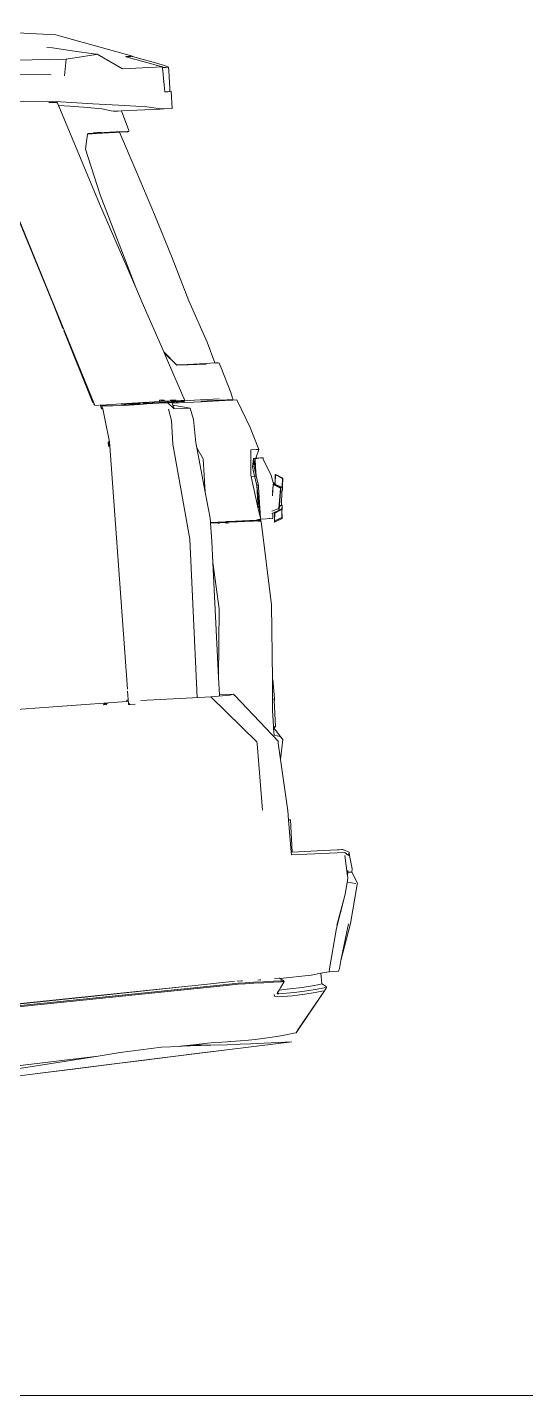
# Model space of a CAD drawing. Header units: millimetres. Extents: x 1010 to 1494, y -119 to 564.
# Drawn here: x 1422.395 to 1423.116, y 497.884 to 499.865 of the extents above; entities that cross this region are included whole.
import ezdxf

# ---------------------------------------------------------------- set-up
doc = ezdxf.new("R2010")
doc.units = ezdxf.units.MM
doc.layers.get('0').update_dxf_attribs({"lineweight": 9})
doc.layers.add('50', color=2, linetype='Continuous', lineweight=9)
doc.layers.add('Edges', color=7, linetype='Continuous', lineweight=9)

# ---------------------------------------------------------------- blocks, each defined once
blk = doc.blocks.new('chevy tahoe rs')
at = {"layer": 'Edges'}
for p, q in [((80.473, 24.811), (73.176, 25.555)), ((80.714, 24.743), (80.473, 24.811)), ((84.343, 23.545), (80.714, 24.743)), ((79.979, 24.197), (80.276, 24.168)), ((80.276, 24.168), (81.274, 23.965)), ((81.274, 23.965), (82.476, 23.733)), ((75.084, 23.708), (80.949, 23.557)), ((75.72, 23.075), (80.141, 22.782)), ((80.815, 22.706), (80.949, 23.557)), ((80.949, 23.557), (82.492, 23.718)), ((82.434, 23.729), (82.476, 23.733)), ((82.492, 23.718), (82.434, 23.729)), ((82.534, 23.723), (82.476, 23.733)), ((82.492, 23.718), (82.476, 23.733)), ((82.492, 23.718), (82.534, 23.723)), ((83.797, 22.925), (82.534, 23.723)), ((83.994, 23.533), (84.034, 23.536)), ((83.994, 23.533), (84.004, 23.528)), ((84.004, 23.528), (84.006, 23.526)), ((84.008, 23.528), (84.004, 23.528)), ((84.006, 23.526), (84.014, 23.526)), ((84.006, 23.526), (84.014, 23.523)), ((84.014, 23.526), (84.008, 23.528)), ((84.014, 23.526), (84.041, 23.528)), ((84.021, 23.524), (84.014, 23.523)), ((84.014, 23.523), (84.035, 23.516)), ((84.041, 23.528), (84.021, 23.524)), ((84.034, 23.536), (84.179, 23.546)), ((84.06, 23.511), (84.035, 23.516)), ((84.049, 23.528), (84.041, 23.528)), ((84.051, 23.527), (84.049, 23.528)), ((84.087, 23.531), (84.051, 23.527)), ((85.78, 22.944), (84.06, 23.511)), ((84.165, 23.535), (84.087, 23.531)), ((84.087, 23.531), (84.138, 23.529)), ((84.224, 23.53), (84.138, 23.529)), ((84.251, 23.536), (84.165, 23.535)), ((84.179, 23.546), (84.343, 23.545)), ((84.224, 23.53), (84.295, 23.536)), ((84.295, 23.536), (84.251, 23.536)), ((84.325, 23.527), (84.295, 23.536)), ((84.325, 23.527), (84.343, 23.545)), ((84.344, 23.52), (84.325, 23.527)), ((84.454, 23.485), (84.344, 23.52)), ((84.755, 23.386), (84.454, 23.485)), ((85.371, 23.182), (84.755, 23.386)), ((85.954, 22.979), (85.371, 23.182)), ((85.829, 22.923), (83.797, 22.925)), ((85.767, 22.944), (85.78, 22.944)), ((85.778, 22.94), (85.767, 22.944)), ((85.778, 22.94), (85.829, 22.923)), ((85.78, 22.944), (85.842, 22.923)), ((85.829, 22.923), (85.78, 22.944)), ((85.842, 22.923), (85.829, 22.923)), ((85.842, 22.923), (85.83, 22.911)), ((85.831, 22.89), (85.843, 22.889)), ((85.843, 22.889), (85.842, 22.923)), ((85.88, 21.977), (85.843, 22.889)), ((85.843, 22.889), (85.907, 22.885)), ((86.013, 22.884), (85.907, 22.885)), ((86.154, 22.884), (85.954, 22.979)), ((86.109, 22.884), (86.013, 22.884)), ((86.154, 22.884), (86.109, 22.884)), ((86.16, 22.741), (86.154, 22.884)), ((86.162, 22.395), (86.16, 22.741)), ((86.16, 21.815), (86.162, 22.395)), ((85.862, 22.179), (85.859, 22.182)), ((85.863, 22.148), (85.86, 22.147)), ((85.902, 21.641), (85.88, 21.977)), ((86.148, 21.646), (86.16, 21.711)), ((86.148, 21.646), (86.231, 21.666)), ((86.16, 21.711), (86.16, 21.815)), ((86.231, 21.666), (86.231, 20.775)), ((76.19, 20.979), (81.543, 5.863)), ((76.344, 21.571), (79.898, 21.453)), ((79.898, 21.453), (80.571, 21.383)), ((79.948, 21.384), (80.064, 21.384)), ((80.064, 21.384), (80.066, 21.383)), ((80.066, 21.383), (80.354, 21.381)), ((80.355, 21.352), (80.088, 21.37)), ((80.354, 21.381), (80.355, 21.366)), ((80.355, 21.352), (80.38, 21.346)), ((80.38, 21.346), (80.383, 21.342)), ((80.383, 21.342), (80.387, 21.331)), ((80.387, 21.331), (80.431, 21.206)), ((80.431, 21.206), (80.442, 21.176)), ((80.452, 21.204), (80.431, 21.206)), ((80.442, 21.176), (80.445, 21.168)), ((82.293, 16.097), (80.445, 21.168)), ((81.023, 21.142), (80.452, 21.204)), ((80.571, 21.383), (82.203, 21.215)), ((81.023, 21.142), (81.712, 21.052)), ((81.712, 21.052), (82.635, 20.923)), ((82.203, 21.215), (83.829, 21.05)), ((83.829, 21.05), (84.944, 20.923)), ((85.902, 21.641), (85.903, 21.636)), ((85.904, 21.636), (85.903, 21.636)), ((85.923, 21.635), (85.904, 21.636)), ((85.923, 21.635), (85.972, 21.633)), ((86.05, 21.629), (85.972, 21.633)), ((86.072, 21.628), (86.05, 21.629)), ((86.072, 21.628), (86.139, 21.644)), ((86.139, 21.644), (86.148, 21.646)), ((82.635, 20.923), (83.112, 20.804)), ((83.112, 20.804), (83.224, 20.776)), ((83.224, 20.776), (83.459, 20.776)), ((83.631, 20.776), (83.459, 20.776)), ((83.973, 19.752), (83.631, 20.776)), ((83.631, 20.776), (85.621, 20.776)), ((84.944, 20.923), (85.65, 20.776)), ((85.621, 20.776), (85.65, 20.776)), ((85.65, 20.776), (85.806, 20.775)), ((85.806, 20.775), (85.818, 20.776)), ((86.231, 20.775), (85.818, 20.776)), ((81.705, 18.912), (81.854, 19.679)), ((81.854, 19.679), (81.859, 19.704)), ((82.316, 19.692), (81.854, 19.679)), ((81.859, 19.704), (82.392, 19.719)), ((82.163, 19.726), (82.347, 19.726)), ((82.347, 19.726), (82.266, 19.723)), ((83.227, 19.692), (82.316, 19.692)), ((82.566, 19.727), (82.347, 19.726)), ((82.358, 19.695), (83.269, 19.694)), ((82.392, 19.719), (83.304, 19.719)), ((83.48, 19.691), (83.227, 19.692)), ((83.48, 19.693), (83.269, 19.694)), ((83.304, 19.719), (83.47, 19.718)), ((83.48, 19.693), (83.47, 19.718)), ((83.47, 19.718), (83.872, 19.714)), ((83.48, 19.691), (83.48, 19.693)), ((83.48, 19.693), (83.892, 19.689)), ((84.245, 17.665), (83.48, 19.691)), ((83.894, 19.687), (83.48, 19.691)), ((83.872, 19.714), (83.892, 19.689)), ((83.872, 19.714), (83.971, 19.713)), ((83.892, 19.689), (83.894, 19.687)), ((83.892, 19.689), (83.936, 19.689)), ((83.894, 19.687), (83.936, 19.689)), ((83.936, 19.689), (83.971, 19.713)), ((83.971, 19.713), (83.973, 19.752)), ((81.701, 18.925), (81.705, 18.912)), ((81.705, 18.912), (82.34, 16.552)), ((85.074, 15.409), (84.245, 17.665)), ((79.67, 11.097), (77.848, 16.254)), ((82.293, 16.097), (83.932, 11.732)), ((82.34, 16.552), (83.932, 11.732)), ((85.858, 13.151), (85.074, 15.409)), ((86.608, 10.924), (85.858, 13.151)), ((83.932, 11.732), (84.226, 10.95)), ((80.113, 9.82), (79.67, 11.097)), ((85.197, 8.383), (84.226, 10.95)), ((87.443, 8.76), (86.608, 10.924)), ((80.153, 9.704), (80.207, 9.551)), ((81.449, 6.04), (80.207, 9.551)), ((80.207, 9.551), (81.425, 6.04)), ((87.778, 7.685), (87.443, 8.76)), ((85.823, 7.684), (85.197, 8.383)), ((85.218, 8.327), (85.197, 8.383)), ((85.218, 8.327), (85.823, 7.684)), ((86.159, 5.84), (85.218, 8.327)), ((86.363, 7.676), (85.823, 7.684)), ((85.823, 7.684), (85.837, 7.668)), ((85.837, 7.668), (86.402, 7.653)), ((87.321, 7.681), (86.363, 7.676)), ((87.321, 7.681), (86.402, 7.653)), ((86.402, 7.653), (87.325, 7.654)), ((87.778, 7.685), (87.321, 7.681)), ((87.778, 7.685), (87.827, 7.685)), ((87.827, 7.685), (87.834, 7.684)), ((87.942, 7.685), (87.834, 7.684)), ((87.942, 7.685), (87.921, 7.671)), ((87.992, 7.659), (87.942, 7.685)), ((88.089, 7.416), (87.992, 7.659)), ((88.516, 6.137), (88.089, 7.416)), ((81.449, 6.04), (81.425, 6.04)), ((81.427, 6.035), (81.425, 6.04)), ((81.451, 6.035), (81.427, 6.035)), ((81.447, 5.975), (81.427, 6.035)), ((81.449, 6.04), (81.451, 6.035)), ((81.451, 6.035), (81.517, 5.849)), ((81.517, 5.849), (81.543, 5.863)), ((81.551, 5.808), (81.543, 5.863)), ((81.551, 5.808), (81.791, 5.812)), ((81.824, 5.813), (81.832, 5.813)), ((81.844, 5.775), (81.832, 5.813)), ((81.832, 5.813), (81.85, 5.813)), ((81.844, 5.775), (81.838, 5.774)), ((81.842, 5.762), (81.848, 5.763)), ((81.853, 5.776), (81.844, 5.775)), ((81.848, 5.763), (81.844, 5.775)), ((81.848, 5.763), (81.854, 5.764)), ((81.858, 5.714), (81.899, 5.714)), ((81.887, 5.63), (81.858, 5.714)), ((81.891, 5.63), (81.872, 5.69)), ((81.884, 5.834), (81.891, 5.814)), ((81.887, 5.63), (81.891, 5.63)), ((81.891, 5.814), (82.902, 5.832)), ((81.891, 5.814), (81.902, 5.781)), ((81.891, 5.63), (81.954, 5.63)), ((81.899, 5.714), (81.925, 5.714)), ((83.041, 5.749), (81.902, 5.781)), ((81.902, 5.781), (81.907, 5.766)), ((83.041, 5.749), (81.907, 5.766)), ((81.907, 5.766), (81.925, 5.714)), ((81.925, 5.714), (81.954, 5.63)), ((82.038, 5.022), (81.954, 5.63)), ((84.306, 5.855), (82.902, 5.832)), ((82.902, 5.832), (82.908, 5.814)), ((82.908, 5.814), (83.147, 5.812)), ((83.25, 5.77), (83.041, 5.753)), ((83.041, 5.753), (83.041, 5.749)), ((83.184, 5.745), (83.041, 5.749)), ((83.147, 5.812), (83.218, 5.814)), ((83.302, 5.747), (83.184, 5.745)), ((83.218, 5.814), (83.788, 5.812)), ((83.24, 5.753), (83.306, 5.753)), ((83.324, 5.776), (83.25, 5.77)), ((83.306, 5.753), (83.302, 5.747)), ((83.519, 5.751), (83.302, 5.747)), ((83.324, 5.776), (83.306, 5.753)), ((83.306, 5.753), (83.519, 5.751)), ((83.553, 5.776), (83.324, 5.776)), ((83.519, 5.751), (83.521, 5.753)), ((83.521, 5.753), (83.553, 5.776)), ((83.521, 5.753), (83.555, 5.752)), ((83.733, 5.776), (83.553, 5.776)), ((83.555, 5.752), (83.553, 5.776)), ((83.555, 5.752), (83.7, 5.755)), ((83.733, 5.776), (83.7, 5.755)), ((83.824, 5.757), (83.7, 5.755)), ((83.788, 5.812), (83.733, 5.776)), ((83.733, 5.776), (83.821, 5.776)), ((83.791, 5.814), (83.788, 5.812)), ((83.813, 5.814), (83.791, 5.814)), ((83.821, 5.776), (83.813, 5.814)), ((83.874, 5.814), (83.813, 5.814)), ((83.824, 5.757), (83.821, 5.776)), ((83.821, 5.776), (83.894, 5.776)), ((84.204, 5.764), (83.824, 5.757)), ((83.842, 5.837), (83.853, 5.841)), ((83.85, 5.84), (83.853, 5.841)), ((83.85, 5.84), (83.853, 5.841)), ((83.853, 5.841), (83.981, 5.814)), ((83.987, 5.812), (83.981, 5.814)), ((84.148, 5.812), (83.987, 5.812)), ((84.15, 5.776), (83.987, 5.812)), ((84.148, 5.812), (84.148, 5.814)), ((85.182, 5.814), (84.148, 5.812)), ((84.158, 5.776), (84.148, 5.812)), ((84.158, 5.776), (84.15, 5.776)), ((84.158, 5.775), (84.15, 5.776)), ((84.158, 5.775), (84.158, 5.776)), ((84.158, 5.775), (84.819, 5.776)), ((84.158, 5.775), (84.204, 5.764)), ((84.819, 5.776), (84.204, 5.764)), ((84.306, 5.855), (84.852, 5.863)), ((84.924, 5.778), (84.819, 5.776)), ((84.857, 5.919), (84.852, 5.863)), ((84.852, 5.863), (85.099, 5.858)), ((85.108, 5.916), (84.857, 5.919)), ((85.099, 5.858), (84.857, 5.919)), ((84.924, 5.778), (85.194, 5.778)), ((85.108, 5.916), (85.099, 5.858)), ((85.099, 5.858), (85.168, 5.855)), ((85.168, 5.855), (85.17, 5.852)), ((85.168, 5.855), (85.17, 5.855)), ((85.17, 5.852), (85.17, 5.855)), ((85.17, 5.855), (85.255, 5.851)), ((85.182, 5.814), (85.17, 5.852)), ((85.195, 5.78), (85.182, 5.814)), ((85.186, 5.814), (85.182, 5.814)), ((85.195, 5.78), (85.194, 5.778)), ((85.195, 5.778), (85.194, 5.778)), ((85.269, 5.808), (85.195, 5.78)), ((85.195, 5.778), (85.195, 5.78)), ((85.196, 5.778), (85.195, 5.78)), ((85.279, 5.777), (85.195, 5.778)), ((85.255, 5.851), (85.267, 5.814)), ((85.255, 5.851), (85.26, 5.851)), ((85.273, 5.814), (85.26, 5.851)), ((85.26, 5.851), (85.355, 5.847)), ((85.273, 5.814), (85.267, 5.814)), ((85.267, 5.814), (85.269, 5.808)), ((85.269, 5.808), (85.303, 5.806)), ((85.303, 5.813), (85.273, 5.814)), ((85.595, 5.447), (85.279, 5.777)), ((85.279, 5.777), (85.308, 5.777)), ((85.303, 5.806), (85.308, 5.777)), ((85.308, 5.777), (85.378, 5.776)), ((85.355, 5.847), (85.402, 5.844)), ((85.378, 5.776), (85.45, 5.775)), ((85.402, 5.844), (85.623, 5.83)), ((85.719, 5.882), (85.415, 5.901)), ((85.445, 5.791), (85.632, 5.807)), ((85.445, 5.791), (85.45, 5.775)), ((85.45, 5.775), (85.487, 5.775)), ((85.497, 5.745), (85.487, 5.775)), ((85.495, 5.752), (85.632, 5.807)), ((85.535, 5.631), (85.497, 5.745)), ((86.981, 5.745), (85.497, 5.745)), ((85.635, 5.753), (85.503, 5.742)), ((85.535, 5.631), (86.402, 5.436)), ((85.595, 5.447), (85.535, 5.631)), ((85.623, 5.83), (85.698, 5.825)), ((85.629, 5.815), (85.623, 5.83)), ((85.629, 5.815), (85.627, 5.814)), ((85.78, 5.818), (85.629, 5.815)), ((85.632, 5.807), (85.629, 5.815)), ((85.635, 5.753), (85.632, 5.807)), ((85.635, 5.753), (85.921, 5.805)), ((85.698, 5.825), (85.78, 5.818)), ((85.719, 5.882), (85.96, 5.862)), ((85.78, 5.818), (85.921, 5.805)), ((85.921, 5.805), (86.06, 5.791)), ((85.96, 5.862), (86.114, 5.846)), ((86.06, 5.791), (86.159, 5.84)), ((86.093, 5.824), (86.06, 5.791)), ((86.06, 5.791), (86.105, 5.788)), ((86.093, 5.824), (86.939, 5.842)), ((86.104, 5.836), (86.093, 5.824)), ((86.114, 5.846), (86.104, 5.836)), ((86.104, 5.836), (86.159, 5.84)), ((86.105, 5.788), (86.159, 5.84)), ((86.114, 5.846), (86.159, 5.84)), ((87.932, 5.848), (86.939, 5.842)), ((87.962, 5.776), (86.965, 5.776)), ((86.981, 5.745), (87.962, 5.776)), ((88.188, 5.745), (86.981, 5.745)), ((87.962, 5.776), (88.474, 5.747)), ((88.631, 5.776), (87.962, 5.776)), ((88.188, 5.745), (88.474, 5.747)), ((88.474, 5.747), (88.631, 5.776)), ((88.474, 5.747), (88.588, 5.745)), ((88.601, 5.848), (88.516, 6.137)), ((88.588, 5.745), (88.631, 5.776)), ((88.588, 5.745), (88.808, 5.745)), ((88.631, 5.776), (88.601, 5.848)), ((88.808, 5.745), (89.414, 4.3)), ((82.207, 3.924), (82.038, 5.022)), ((85.43, 4.857), (85.306, 5.45)), ((85.595, 5.447), (86.339, 5.438)), ((86.402, 5.436), (86.339, 5.438)), ((86.558, 4.85), (86.402, 5.436)), ((85.443, 3.653), (85.43, 4.857)), ((86.608, 3.653), (86.558, 4.85)), ((89.414, 4.3), (89.818, 3.169)), ((82.144, 3.701), (82.14, 3.924)), ((82.207, 3.924), (82.14, 3.924)), ((82.144, 3.701), (82.207, 3.924)), ((82.146, 3.707), (82.144, 3.701)), ((82.216, 3.706), (82.144, 3.701)), ((82.214, 3.714), (82.207, 3.924)), ((82.216, 3.706), (82.214, 3.714)), ((82.216, 3.706), (82.521, -8.742)), ((86.064, -1.247), (85.443, 3.653)), ((86.608, 3.653), (86.643, 3.399)), ((86.643, 3.399), (86.939, 2.82)), ((86.643, 3.399), (86.965, 1.116)), ((86.939, 2.82), (86.965, 1.116)), ((89.382, 2.712), (89.39, 2.862)), ((89.39, 2.862), (89.402, 3.171)), ((89.402, 3.171), (89.68, 3.169)), ((89.818, 3.169), (89.642, 2.726)), ((89.68, 3.169), (89.818, 3.169)), ((89.338, 1.873), (89.382, 2.712)), ((89.514, 2.697), (89.452, 2.3)), ((89.452, 2.3), (89.52, 1.807)), ((89.532, 2.3), (89.452, 2.3)), ((89.503, 2.725), (89.642, 2.726)), ((89.791, 2.725), (89.514, 2.697)), ((89.514, 2.697), (89.593, 2.697)), ((89.514, 2.697), (89.532, 2.3)), ((89.532, 2.3), (89.593, 2.697)), ((89.599, 1.807), (89.532, 2.3)), ((89.593, 2.697), (89.791, 2.725)), ((89.593, 2.697), (89.87, 2.725)), ((89.594, 2.273), (89.593, 2.697)), ((89.594, 2.273), (89.599, 1.807)), ((89.642, 2.726), (89.641, 2.725)), ((89.791, 2.725), (89.642, 2.726)), ((89.791, 2.725), (89.87, 2.725)), ((89.87, 2.725), (89.929, 2.726)), ((90.008, 2.726), (89.929, 2.726)), ((90.013, 2.654), (90.008, 2.726)), ((90.379, 1.807), (90.013, 2.654)), ((89.349, 1.807), (89.338, 1.873)), ((89.349, 1.807), (89.52, 1.807)), ((89.634, 0.14), (89.349, 1.807)), ((89.52, 1.807), (89.599, 1.807)), ((89.52, 1.807), (89.623, 1.346)), ((89.599, 1.807), (89.702, 1.346)), ((90.458, 1.449), (90.379, 1.807)), ((90.551, 1.4), (90.458, 1.449)), ((90.461, 1.436), (90.458, 1.449)), ((90.461, 1.436), (90.547, 1.369)), ((90.473, 1.375), (90.461, 1.436)), ((90.551, 1.4), (90.547, 1.369)), ((90.553, 1.399), (90.55, 1.367)), ((90.554, 1.423), (90.551, 1.4)), ((90.553, 1.399), (90.551, 1.4)), ((90.554, 1.423), (90.553, 1.399)), ((90.554, 1.423), (90.573, 1.696)), ((90.565, 1.427), (90.558, 1.357)), ((90.563, 1.494), (90.562, 1.473)), ((90.59, 1.81), (90.565, 1.427)), ((90.565, 1.496), (90.567, 1.523)), ((90.578, 1.814), (90.573, 1.696)), ((90.58, 1.806), (90.573, 1.696)), ((90.578, 1.814), (90.591, 1.844)), ((90.589, 1.83), (90.58, 1.806)), ((90.586, 1.808), (90.58, 1.806)), ((90.586, 1.808), (90.589, 1.83)), ((90.59, 1.81), (90.586, 1.808)), ((90.589, 1.83), (90.591, 1.844)), ((90.594, 1.842), (90.589, 1.83)), ((90.591, 1.824), (90.59, 1.81)), ((90.591, 1.844), (90.594, 1.842)), ((90.591, 1.844), (90.594, 1.843)), ((90.594, 1.842), (90.591, 1.824)), ((90.939, 1.619), (90.591, 1.824)), ((90.616, 1.844), (90.594, 1.843)), ((90.594, 1.843), (90.594, 1.842)), ((90.594, 1.843), (90.612, 1.834)), ((90.612, 1.834), (90.611, 1.832)), ((90.612, 1.834), (90.801, 1.723)), ((90.612, 1.834), (90.632, 1.819)), ((90.961, 1.644), (90.616, 1.844)), ((90.632, 1.819), (90.94, 1.632)), ((90.632, 1.819), (90.939, 1.619)), ((90.948, 1.626), (90.798, 1.725)), ((90.948, 1.626), (90.798, 1.725)), ((90.798, 1.725), (90.948, 1.626)), ((90.801, 1.723), (90.944, 1.64)), ((90.801, 1.723), (90.94, 1.632)), ((90.908, 1.021), (90.934, 1.424)), ((90.915, 1.218), (90.941, 1.618)), ((90.934, 1.424), (90.935, 1.449)), ((90.935, 1.449), (90.936, 1.457)), ((90.935, 1.449), (90.937, 1.448)), ((90.936, 1.457), (90.938, 1.539)), ((90.936, 1.457), (90.938, 1.456)), ((90.937, 1.448), (90.948, 1.456)), ((90.937, 1.448), (90.938, 1.456)), ((90.938, 1.539), (90.941, 1.618)), ((90.942, 1.566), (90.938, 1.539)), ((90.938, 1.456), (90.942, 1.566)), ((90.938, 1.456), (90.948, 1.456)), ((90.94, 1.632), (90.939, 1.619)), ((90.941, 1.618), (90.939, 1.619)), ((90.94, 1.632), (90.941, 1.631)), ((90.941, 1.631), (90.94, 1.618)), ((90.941, 1.618), (90.944, 1.64)), ((90.941, 1.631), (90.941, 1.618)), ((90.941, 1.631), (90.944, 1.629)), ((90.942, 1.566), (90.944, 1.629)), ((90.948, 1.627), (90.942, 1.566)), ((90.944, 1.64), (90.961, 1.644)), ((90.944, 1.64), (90.948, 1.627)), ((90.944, 1.629), (90.944, 1.64)), ((90.944, 1.629), (90.948, 1.627)), ((90.948, 1.456), (90.961, 1.644)), ((90.948, 1.626), (90.961, 1.644)), ((86.965, 1.116), (87.154, -0.222)), ((89.623, 1.346), (89.702, 1.346)), ((89.623, 1.346), (89.716, -0.343)), ((89.623, 1.346), (89.634, 0.14)), ((89.702, 1.346), (89.703, 1.338)), ((89.703, 1.244), (89.703, 1.338)), ((89.716, -0.343), (89.703, 1.244)), ((90.458, 1.334), (90.385, 0.758)), ((90.447, 1.311), (90.401, 0.946)), ((90.447, 1.311), (90.46, 1.345)), ((90.458, 1.334), (90.447, 1.311)), ((90.465, 1.355), (90.458, 1.334)), ((90.778, 1.162), (90.458, 1.334)), ((90.465, 1.355), (90.46, 1.345)), ((90.473, 1.375), (90.465, 1.355)), ((90.48, 1.348), (90.465, 1.355)), ((90.465, 1.355), (90.817, 1.157)), ((90.474, 1.374), (90.473, 1.375)), ((90.546, 1.36), (90.474, 1.374)), ((90.481, 1.346), (90.48, 1.348)), ((90.488, 1.341), (90.481, 1.346)), ((90.488, 1.341), (90.562, 1.296)), ((90.488, 1.341), (90.562, 1.305)), ((90.547, 1.369), (90.546, 1.36)), ((90.548, 1.359), (90.546, 1.36)), ((90.547, 1.369), (90.55, 1.367)), ((90.548, 1.359), (90.549, 1.362)), ((90.558, 1.357), (90.548, 1.359)), ((90.55, 1.367), (90.549, 1.362)), ((90.558, 1.357), (90.91, 1.163)), ((90.562, 1.305), (90.581, 1.296)), ((90.562, 1.296), (90.562, 1.305)), ((90.562, 1.296), (90.778, 1.162)), ((90.779, 1.196), (90.581, 1.296)), ((90.684, 0.101), (90.812, 1.141)), ((90.726, 0.259), (90.81, 0.96)), ((90.779, 1.196), (90.778, 1.162)), ((90.787, 1.156), (90.778, 1.162)), ((90.786, 1.192), (90.779, 1.196)), ((90.786, 1.192), (90.787, 1.156)), ((90.789, 1.191), (90.786, 1.192)), ((90.792, 1.153), (90.787, 1.156)), ((90.789, 1.191), (90.792, 1.153)), ((90.822, 1.173), (90.789, 1.191)), ((90.812, 1.141), (90.792, 1.153)), ((90.81, 0.96), (90.811, 0.985)), ((90.811, 1.06), (90.812, 1.141)), ((90.818, 1.053), (90.811, 1.06)), ((90.811, 1.027), (90.811, 1.06)), ((90.817, 1.021), (90.811, 1.027)), ((90.811, 0.986), (90.811, 1.027)), ((90.811, 0.986), (90.816, 0.986)), ((90.811, 0.985), (90.811, 0.986)), ((90.811, 0.985), (90.816, 0.984)), ((90.812, 1.141), (90.817, 1.157)), ((90.816, 0.986), (90.817, 1.021)), ((90.816, 0.984), (90.816, 0.986)), ((90.816, 0.984), (90.878, 0.983)), ((90.817, 1.157), (90.822, 1.173)), ((90.817, 1.021), (90.818, 1.053)), ((90.818, 1.053), (90.822, 1.173)), ((90.822, 1.173), (90.91, 1.163)), ((90.831, 0.272), (90.878, 0.979)), ((90.865, 0.98), (90.867, 0.98)), ((90.878, 0.983), (90.896, 0.982)), ((90.878, 0.979), (90.878, 0.983)), ((90.878, 0.979), (90.902, 0.977)), ((90.902, 0.977), (90.896, 0.982)), ((90.896, 0.982), (90.902, 0.982)), ((90.902, 0.977), (90.902, 0.982)), ((90.902, 0.982), (90.904, 0.982)), ((90.904, 0.982), (90.906, 1.019)), ((90.907, 1.044), (90.906, 1.019)), ((90.911, 1.1), (90.907, 1.044)), ((90.908, 1.021), (90.907, 1.044)), ((90.91, 1.163), (90.915, 1.218)), ((90.911, 1.1), (90.915, 1.218)), ((89.716, -0.343), (89.634, 0.14)), ((90.32, -0.014), (90.684, 0.101)), ((90.32, -0.131), (90.684, 0.009)), ((90.802, 0.025), (90.461, -0.128)), ((90.463, -0.081), (90.684, 0.009)), ((90.598, -0.054), (90.791, 0.051)), ((90.598, -0.054), (90.802, 0.025)), ((90.684, 0.07), (90.684, 0.101)), ((90.684, 0.07), (90.688, 0.072)), ((90.688, 0.072), (90.684, 0.059)), ((90.684, 0.059), (90.684, 0.07)), ((90.697, 0.065), (90.684, 0.06)), ((90.697, 0.064), (90.684, 0.009)), ((90.684, 0.009), (90.695, 0.064)), ((90.684, 0.059), (90.695, 0.064)), ((90.684, 0.055), (90.684, 0.059)), ((90.684, 0.009), (90.684, 0.055)), ((90.791, 0.051), (90.684, 0.009)), ((90.719, 0.196), (90.688, 0.072)), ((90.713, 0.196), (90.688, 0.072)), ((90.688, 0.072), (90.697, 0.076)), ((90.695, 0.064), (90.697, 0.076)), ((90.695, 0.064), (90.697, 0.064)), ((90.697, 0.076), (90.719, 0.196)), ((90.697, 0.076), (90.7, 0.077)), ((90.7, 0.077), (90.697, 0.064)), ((90.726, 0.196), (90.7, 0.077)), ((90.709, 0.197), (90.713, 0.196)), ((90.717, 0.215), (90.713, 0.213)), ((90.717, 0.215), (90.713, 0.196)), ((90.713, 0.196), (90.719, 0.196)), ((90.726, 0.259), (90.717, 0.215)), ((90.724, 0.219), (90.717, 0.215)), ((90.724, 0.219), (90.719, 0.196)), ((90.719, 0.196), (90.726, 0.196)), ((90.818, 0.272), (90.724, 0.219)), ((90.726, 0.227), (90.724, 0.219)), ((90.857, 0.27), (90.726, 0.196)), ((90.835, 0.07), (90.759, 0.034)), ((90.804, 0.059), (90.791, 0.051)), ((90.802, 0.025), (90.804, 0.057)), ((90.802, 0.025), (90.803, 0.026)), ((90.803, 0.028), (90.804, 0.057)), ((90.803, 0.026), (90.816, 0.032)), ((90.803, 0.026), (90.803, 0.028)), ((90.804, 0.059), (90.818, 0.066)), ((90.805, 0.058), (90.804, 0.059)), ((90.804, 0.059), (90.804, 0.057)), ((90.818, 0.063), (90.805, 0.058)), ((90.818, 0.063), (90.816, 0.032)), ((90.816, 0.032), (90.825, 0.036)), ((90.818, 0.272), (90.831, 0.272)), ((90.826, 0.071), (90.818, 0.066)), ((90.818, 0.066), (90.818, 0.063)), ((90.826, 0.066), (90.818, 0.063)), ((90.819, -0.282), (90.837, 0.041)), ((90.825, 0.036), (90.826, 0.066)), ((90.835, 0.04), (90.825, 0.036)), ((90.826, 0.066), (90.826, 0.071)), ((90.827, 0.071), (90.826, 0.071)), ((90.835, 0.07), (90.826, 0.066)), ((90.836, 0.076), (90.827, 0.071)), ((90.827, 0.071), (90.835, 0.07)), ((90.829, -0.177), (90.852, 0.201)), ((90.831, 0.272), (90.857, 0.27)), ((90.835, 0.07), (90.834, 0.04)), ((90.838, 0.077), (90.835, 0.04)), ((90.836, 0.076), (90.835, 0.07)), ((90.837, 0.041), (90.835, 0.04)), ((90.838, 0.077), (90.836, 0.076)), ((90.852, 0.201), (90.837, 0.041)), ((90.837, 0.041), (90.838, 0.077)), ((90.852, 0.201), (90.838, 0.077)), ((90.853, 0.221), (90.852, 0.201)), ((90.853, 0.221), (90.856, 0.245)), ((90.857, 0.27), (90.856, 0.245)), ((87.158, -0.438), (87.154, -0.222)), ((87.158, -0.438), (87.159, -0.476)), ((87.158, -0.438), (87.911, -0.438)), ((87.159, -0.476), (87.591, -0.476)), ((87.178, -1.404), (87.159, -0.476)), ((87.558, -0.515), (87.581, -0.488)), ((87.591, -0.476), (87.617, -0.446)), ((87.591, -0.476), (87.916, -0.476)), ((87.618, -0.489), (87.594, -0.515)), ((87.617, -0.446), (87.912, -0.444)), ((87.912, -0.444), (87.911, -0.438)), ((87.911, -0.438), (87.998, -0.438)), ((87.916, -0.476), (87.912, -0.444)), ((87.912, -0.444), (88, -0.446)), ((87.916, -0.476), (87.973, -0.476)), ((87.919, -0.501), (87.918, -0.495)), ((87.918, -0.515), (87.919, -0.501)), ((87.94, -0.515), (87.957, -0.496)), ((87.973, -0.476), (88, -0.446)), ((87.973, -0.476), (88.048, -0.476)), ((87.994, -0.496), (87.977, -0.515)), ((87.998, -0.438), (88.048, -0.438)), ((88, -0.446), (87.998, -0.438)), ((88, -0.446), (88.048, -0.446)), ((88.011, -0.515), (88.008, -0.497)), ((88.048, -0.438), (88.085, -0.438)), ((88.048, -0.438), (88.048, -0.446)), ((88.048, -0.446), (88.087, -0.445)), ((88.048, -0.446), (88.048, -0.476)), ((88.048, -0.476), (88.523, -0.476)), ((88.048, -0.498), (88.048, -0.515)), ((88.085, -0.438), (88.898, -0.438)), ((88.087, -0.445), (88.085, -0.438)), ((88.44, -0.442), (88.087, -0.445)), ((88.096, -0.499), (88.099, -0.515)), ((88.44, -0.442), (89.176, -0.438)), ((88.794, -0.442), (88.44, -0.442)), ((88.526, -0.476), (88.523, -0.476)), ((88.526, -0.476), (88.54, -0.476)), ((88.54, -0.476), (89.283, -0.477)), ((88.794, -0.442), (89.502, -0.439)), ((88.898, -0.438), (89.176, -0.438)), ((89.176, -0.438), (89.195, -0.438)), ((89.195, -0.438), (89.211, -0.438)), ((89.352, -0.438), (89.211, -0.438)), ((89.296, -0.476), (89.283, -0.477)), ((89.342, -0.477), (89.296, -0.476)), ((89.342, -0.477), (89.359, -0.476)), ((89.352, -0.438), (89.502, -0.439)), ((89.481, -0.477), (89.359, -0.476)), ((89.601, -0.477), (89.481, -0.477)), ((89.502, -0.439), (89.503, -0.438)), ((89.503, -0.438), (89.524, -0.439)), ((89.524, -0.439), (89.526, -0.438)), ((89.713, -0.438), (89.526, -0.438)), ((89.587, -0.4), (89.705, -0.4)), ((89.705, -0.4), (89.591, -0.425)), ((89.601, -0.477), (89.602, -0.477)), ((89.602, -0.477), (89.625, -0.477)), ((89.663, -0.493), (89.607, -0.512)), ((89.625, -0.477), (89.737, -0.476)), ((89.635, -0.4), (89.714, -0.4)), ((89.635, -0.4), (89.715, -0.4)), ((89.714, -0.4), (89.635, -0.4)), ((89.715, -0.4), (89.635, -0.4)), ((89.636, -0.4), (89.714, -0.4)), ((89.714, -0.4), (89.636, -0.4)), ((89.709, -0.399), (89.705, -0.4)), ((89.709, -0.399), (89.715, -0.4)), ((89.709, -0.399), (89.709, -0.404)), ((89.712, -0.515), (89.722, -0.515)), ((89.713, -0.438), (89.733, -0.438)), ((89.715, -0.4), (89.715, -0.399)), ((89.715, -0.4), (89.722, -0.4)), ((89.717, -0.349), (89.716, -0.343)), ((89.717, -0.349), (89.718, -0.355)), ((89.725, -0.399), (89.718, -0.355)), ((89.72, -0.508), (89.722, -0.515)), ((89.722, -0.515), (89.72, -0.508)), ((89.725, -0.399), (89.722, -0.4)), ((89.722, -0.515), (89.748, -0.515)), ((89.726, -0.4), (89.725, -0.399)), ((89.726, -0.4), (89.733, -0.438)), ((90.352, -0.4), (89.726, -0.4)), ((89.737, -0.476), (89.741, -0.476)), ((89.748, -0.515), (89.741, -0.476)), ((89.748, -0.515), (90.078, -4.789)), ((90.177, -0.381), (90.176, -0.366)), ((90.313, -0.133), (90.319, -0.132)), ((90.319, -0.132), (90.32, -0.131)), ((90.32, -0.131), (90.374, -0.113)), ((90.352, -0.4), (90.355, -0.366)), ((90.355, -0.366), (90.374, -0.113)), ((90.374, -0.113), (90.447, -0.087)), ((90.423, -0.545), (90.424, -0.513)), ((90.432, -0.576), (90.423, -0.545)), ((90.424, -0.513), (90.45, -0.093)), ((90.427, -0.506), (90.426, -0.545)), ((90.426, -0.545), (90.432, -0.567)), ((90.449, -0.26), (90.427, -0.506)), ((90.432, -0.527), (90.432, -0.525)), ((90.432, -0.527), (90.434, -0.526)), ((90.432, -0.567), (90.432, -0.527)), ((90.432, -0.576), (90.432, -0.567)), ((90.432, -0.567), (90.435, -0.577)), ((90.435, -0.577), (90.432, -0.576)), ((90.437, -0.515), (90.435, -0.577)), ((90.435, -0.577), (90.455, -0.568)), ((90.435, -0.577), (90.457, -0.576)), ((90.461, -0.128), (90.437, -0.515)), ((90.437, -0.515), (90.811, -0.363)), ((90.447, -0.087), (90.451, -0.086)), ((90.451, -0.088), (90.447, -0.087)), ((90.449, -0.26), (90.459, -0.109)), ((90.461, -0.128), (90.449, -0.26)), ((90.451, -0.088), (90.45, -0.093)), ((90.451, -0.086), (90.457, -0.083)), ((90.451, -0.086), (90.451, -0.088)), ((90.459, -0.09), (90.451, -0.088)), ((90.455, -0.568), (90.584, -0.511)), ((90.457, -0.576), (90.455, -0.568)), ((90.457, -0.083), (90.463, -0.081)), ((90.459, -0.09), (90.457, -0.083)), ((90.825, -0.411), (90.457, -0.576)), ((90.457, -0.576), (90.825, -0.411)), ((90.457, -0.576), (90.584, -0.511)), ((90.584, -0.511), (90.457, -0.576)), ((90.584, -0.511), (90.457, -0.576)), ((90.463, -0.088), (90.459, -0.09)), ((90.459, -0.09), (90.459, -0.109)), ((90.459, -0.109), (90.459, -0.09)), ((90.459, -0.109), (90.462, -0.107)), ((90.462, -0.107), (90.459, -0.109)), ((90.459, -0.109), (90.461, -0.128)), ((90.461, -0.128), (90.598, -0.054)), ((90.462, -0.107), (90.461, -0.128)), ((90.463, -0.088), (90.462, -0.107)), ((90.463, -0.081), (90.463, -0.088)), ((90.584, -0.511), (90.809, -0.411)), ((90.809, -0.411), (90.816, -0.391)), ((90.809, -0.411), (90.81, -0.394)), ((90.809, -0.411), (90.825, -0.411)), ((90.81, -0.394), (90.811, -0.363)), ((90.81, -0.394), (90.816, -0.391)), ((90.816, -0.391), (90.81, -0.395)), ((90.816, -0.391), (90.81, -0.395)), ((90.811, -0.363), (90.812, -0.35)), ((90.812, -0.35), (90.813, -0.342)), ((90.813, -0.342), (90.815, -0.321)), ((90.815, -0.321), (90.818, -0.291)), ((90.816, -0.391), (90.818, -0.291)), ((90.816, -0.391), (90.825, -0.411)), ((90.818, -0.291), (90.819, -0.282)), ((90.826, -0.211), (90.819, -0.282)), ((90.819, -0.282), (90.827, -0.211)), ((90.838, -0.211), (90.825, -0.411)), ((90.829, -0.177), (90.826, -0.211)), ((90.827, -0.211), (90.826, -0.211)), ((90.827, -0.211), (90.838, -0.211)), ((86.064, -1.247), (86.047, -9.333)), ((87.178, -1.404), (87.181, -2.485)), ((87.181, -2.485), (87.384, -4.862)), ((87.181, -2.485), (87.195, -8.369)), ((87.384, -4.862), (87.195, -8.369)), ((89.93, -8.6), (90.078, -4.789)), ((87.195, -8.369), (87.197, -9.256)), ((82.503, -8.847), (82.522, -9.484)), ((89.888, -9.683), (89.929, -8.61)), ((89.929, -8.61), (89.93, -8.6)), ((89.929, -8.61), (89.946, -8.611)), ((89.93, -8.6), (89.946, -8.611)), ((89.946, -8.611), (89.992, -9.574)), ((66.287, -9.75), (82.459, -9.361)), ((81.446, -9.39), (81.259, -9.472)), ((81.259, -9.472), (81.328, -9.41)), ((81.259, -9.472), (81.394, -9.469)), ((81.328, -9.41), (81.348, -9.392)), ((81.328, -9.41), (81.444, -9.407)), ((81.444, -9.407), (81.394, -9.469)), ((81.458, -9.389), (81.444, -9.407)), ((82.457, -9.306), (82.488, -9.305)), ((82.459, -9.359), (82.457, -9.306)), ((82.509, -9.358), (82.459, -9.359)), ((82.459, -9.361), (82.509, -9.358)), ((82.459, -9.361), (82.459, -9.359)), ((82.488, -9.305), (82.514, -9.305)), ((82.509, -9.358), (82.516, -9.359)), ((82.522, -9.484), (82.575, -9.483)), ((82.528, -9.518), (82.522, -9.484)), ((82.524, -9.519), (82.528, -9.518)), ((82.528, -9.518), (82.57, -9.529)), ((82.575, -9.483), (82.57, -9.529)), ((82.616, -9.528), (82.57, -9.529)), ((82.616, -9.528), (82.874, -9.521)), ((85.807, -9.349), (83.173, -9.357)), ((86.749, -9.343), (85.807, -9.349)), ((87.727, -9.294), (86.749, -9.343)), ((86.749, -9.343), (88.986, -11.743)), ((87.197, -9.256), (87.919, -9.261)), ((87.197, -9.256), (87.197, -9.269)), ((87.197, -9.278), (87.198, -9.293)), ((87.903, -9.264), (87.727, -9.294)), ((87.919, -9.261), (87.903, -9.264)), ((87.903, -9.264), (87.963, -9.333)), ((87.978, -9.33), (87.919, -9.261)), ((87.963, -9.333), (87.919, -9.261)), ((87.963, -9.333), (87.978, -9.33)), ((90.072, -11.762), (87.978, -9.33)), ((89.869, -10.171), (89.888, -9.683)), ((89.906, -9.683), (89.888, -9.683)), ((89.9, -9.683), (89.906, -9.683)), ((89.906, -9.683), (89.9, -9.683)), ((89.963, -9.577), (89.963, -9.682)), ((89.994, -9.682), (89.963, -9.682)), ((89.963, -9.682), (89.983, -11.008)), ((89.992, -9.574), (89.994, -9.682)), ((89.874, -11.004), (89.869, -10.171)), ((89.901, -11.025), (89.874, -11.004)), ((89.874, -11.052), (89.874, -11.004)), ((89.874, -11.052), (89.901, -11.025)), ((89.875, -11.106), (89.874, -11.052)), ((89.879, -11.107), (89.875, -11.106)), ((89.875, -11.11), (89.875, -11.106)), ((89.875, -11.11), (89.879, -11.107)), ((89.877, -11.443), (89.875, -11.11)), ((89.879, -11.107), (89.983, -11.008)), ((90.006, -11.255), (89.879, -11.107)), ((89.942, -11.015), (89.901, -11.025)), ((89.979, -11.001), (89.942, -11.015)), ((89.973, -11.008), (89.983, -11.008)), ((89.983, -11.008), (89.979, -11.001)), ((88.991, -11.855), (88.986, -11.743)), ((89.102, -15.251), (88.991, -11.855)), ((90.187, -11.538), (89.877, -11.443)), ((89.997, -11.253), (90.006, -11.255)), ((90.006, -11.255), (90.064, -11.336)), ((90.064, -11.336), (90.255, -11.605)), ((90.077, -11.874), (90.072, -11.762)), ((90.156, -12.712), (90.077, -11.874)), ((90.156, -12.712), (90.313, -11.687)), ((90.313, -11.687), (90.187, -11.538)), ((90.255, -11.605), (90.313, -11.687)), ((90.403, -15.347), (90.156, -12.712)), ((90.415, -15.807), (90.403, -15.347)), ((90.51, -15.808), (90.415, -15.807)), ((90.461, -17.462), (90.415, -15.807)), ((90.51, -17.461), (90.51, -15.808)), ((90.461, -17.462), (90.51, -17.461)), ((90.465, -17.604), (90.461, -17.462)), ((90.51, -17.461), (92.125, -17.447)), ((92.835, -17.449), (92.125, -17.447)), ((92.869, -17.45), (92.835, -17.449)), ((92.869, -17.45), (92.879, -17.451)), ((92.913, -17.451), (92.879, -17.451)), ((93.052, -17.454), (92.913, -17.451)), ((93.052, -17.454), (93.066, -17.453)), ((93.066, -17.453), (93.11, -17.455)), ((93.11, -17.455), (93.428, -17.604)), ((90.465, -17.604), (93.197, -17.604)), ((93.189, -17.765), (93.284, -18.824)), ((93.197, -17.604), (93.376, -17.765)), ((93.428, -17.604), (93.376, -17.765)), ((93.428, -17.604), (93.425, -17.765)), ((93.425, -17.765), (93.531, -18.458)), ((93.284, -18.824), (93.297, -18.626)), ((93.284, -18.824), (93.29, -18.899)), ((93.297, -18.626), (93.304, -18.526)), ((93.514, -18.626), (93.297, -18.626)), ((93.531, -18.458), (93.514, -18.626)), ((93.514, -18.626), (93.765, -19.209)), ((93.136, -19.649), (93.25, -19.136)), ((93.25, -19.136), (93.263, -19.079)), ((93.25, -19.136), (93.678, -19.211)), ((93.263, -19.079), (93.29, -18.899)), ((93.752, -19.268), (93.313, -21.251)), ((93.765, -19.209), (93.752, -19.268)), ((92.593, -21.455), (93.068, -19.865)), ((93.068, -19.865), (92.618, -21.297)), ((93.136, -19.649), (93.068, -19.865)), ((92.593, -21.455), (92.136, -23.51)), ((92.593, -21.455), (92.605, -21.401)), ((93.313, -21.251), (92.737, -23.108)), ((93.214, -21.261), (92.737, -23.108)), ((91.675, -23.711), (91.181, -23.777)), ((92.094, -23.655), (91.675, -23.711)), ((91.708, -24.257), (91.675, -23.711)), ((92.104, -23.653), (92.094, -23.655)), ((92.103, -23.651), (92.095, -23.651)), ((92.096, -23.649), (92.103, -23.651)), ((92.132, -23.525), (92.103, -23.651)), ((92.103, -23.651), (92.104, -23.653)), ((92.103, -23.651), (92.589, -23.651)), ((92.135, -23.512), (92.132, -23.525)), ((92.135, -23.512), (92.136, -23.51)), ((92.589, -23.651), (92.633, -23.51)), ((92.633, -23.51), (92.737, -23.108)), ((84.884, -24.035), (70.489, -24.832)), ((80.227, -24.305), (70.878, -24.831)), ((70.906, -24.913), (86.659, -24.053)), ((70.906, -24.96), (86.656, -24.102)), ((80.227, -24.305), (84.884, -24.035)), ((85.23, -24.015), (84.884, -24.035)), ((85.23, -24.015), (86.97, -23.918)), ((87.435, -24.064), (86.656, -24.102)), ((87.435, -24.016), (86.659, -24.053)), ((86.97, -23.918), (87.254, -23.91)), ((87.389, -23.905), (87.596, -23.899)), ((87.793, -24.007), (87.435, -24.016)), ((87.796, -24.057), (87.435, -24.064)), ((87.596, -23.899), (87.659, -23.899)), ((88.235, -24.004), (87.793, -24.007)), ((87.796, -24.057), (88.242, -24.054)), ((88.727, -24.002), (88.235, -24.004)), ((88.737, -24.052), (88.242, -24.054)), ((88.449, -23.899), (88.548, -23.899)), ((88.548, -23.899), (88.594, -23.898)), ((89.235, -23.997), (88.727, -24.002)), ((88.737, -24.052), (89.246, -24.047)), ((89.626, -23.992), (89.235, -23.997)), ((89.246, -24.047), (89.639, -24.042)), ((89.301, -23.863), (89.538, -23.861)), ((89.576, -24.351), (89.504, -24.463)), ((90.048, -24.435), (89.504, -24.463)), ((89.538, -23.861), (89.58, -23.884)), ((89.552, -23.861), (89.538, -23.861)), ((89.553, -23.869), (89.552, -23.861)), ((89.552, -23.861), (89.653, -23.925)), ((89.576, -24.351), (89.782, -24.04)), ((89.58, -23.884), (89.591, -23.884)), ((89.58, -23.884), (89.77, -23.99)), ((89.591, -23.884), (91.181, -23.777)), ((89.7, -23.991), (89.626, -23.992)), ((89.626, -23.992), (89.639, -24.042)), ((89.626, -23.992), (89.782, -24.04)), ((89.639, -24.042), (89.751, -24.041)), ((89.77, -23.99), (89.7, -23.991)), ((89.762, -24.023), (89.7, -23.991)), ((89.762, -24.023), (89.75, -23.991)), ((89.751, -24.041), (89.762, -24.023)), ((89.751, -24.041), (89.782, -24.04)), ((89.77, -23.99), (89.782, -24.04)), ((90.692, -24.389), (90.048, -24.435)), ((91.222, -24.329), (90.692, -24.389)), ((91.578, -24.278), (91.222, -24.329)), ((91.703, -24.259), (91.578, -24.278)), ((91.708, -24.257), (91.703, -24.259)), ((91.703, -24.259), (91.92, -24.401)), ((91.92, -24.401), (91.708, -24.257)), ((91.924, -24.399), (91.708, -24.257)), ((91.934, -24.448), (91.809, -24.467)), ((91.934, -24.448), (91.813, -24.611)), ((91.817, -24.61), (91.939, -24.447)), ((91.817, -24.61), (91.934, -24.448)), ((91.924, -24.399), (91.92, -24.401)), ((91.939, -24.447), (91.924, -24.399)), ((91.939, -24.447), (91.934, -24.448)), ((89.25, -24.676), (89.249, -24.758)), ((89.249, -24.758), (89.314, -24.786)), ((89.394, -24.805), (89.314, -24.786)), ((89.632, -24.807), (89.394, -24.805)), ((89.401, -24.637), (89.412, -24.614)), ((89.419, -24.66), (89.401, -24.637)), ((89.419, -24.66), (89.41, -24.618)), ((89.41, -24.618), (89.419, -24.66)), ((89.411, -24.615), (89.487, -24.664)), ((89.487, -24.664), (89.411, -24.615)), ((89.427, -24.581), (89.412, -24.614)), ((89.474, -24.617), (89.412, -24.614)), ((89.419, -24.66), (89.487, -24.664)), ((89.504, -24.463), (89.427, -24.581)), ((89.474, -24.617), (89.487, -24.664)), ((90.28, -24.621), (89.487, -24.664)), ((90.172, -24.783), (89.632, -24.807)), ((90.808, -24.739), (90.172, -24.783)), ((90.28, -24.621), (90.924, -24.576)), ((91.817, -24.61), (90.406, -26.494)), ((90.411, -26.492), (91.817, -24.61)), ((90.808, -24.739), (91.333, -24.68)), ((90.924, -24.576), (91.453, -24.517)), ((91.333, -24.68), (91.688, -24.63)), ((91.809, -24.467), (91.453, -24.517)), ((91.688, -24.63), (91.812, -24.612)), ((91.812, -24.612), (91.817, -24.61)), ((91.812, -24.612), (91.813, -24.611)), ((91.813, -24.611), (91.817, -24.61)), ((90.411, -26.492), (90.266, -26.682)), ((90.406, -26.494), (90.266, -26.682)), ((90.269, -26.681), (90.411, -26.492)), ((90.411, -26.492), (90.406, -26.494)), ((83.357, -27.082), (81.25, -27.262)), ((84.296, -27.089), (83.357, -27.082)), ((85.006, -27.04), (84.296, -27.089)), ((84.343, -27.089), (84.296, -27.089)), ((84.823, -27.058), (84.343, -27.089)), ((85.888, -27.101), (84.343, -27.089)), ((84.823, -27.058), (84.834, -27.058)), ((84.834, -27.058), (84.899, -27.053)), ((84.834, -27.058), (86.724, -27.122)), ((85.715, -26.995), (84.899, -27.053)), ((85.006, -27.04), (85.715, -26.995)), ((85.717, -26.995), (85.715, -26.995)), ((86.047, -26.984), (85.717, -26.995)), ((86.724, -27.122), (85.888, -27.101)), ((86.047, -26.984), (86.454, -26.977)), ((86.739, -26.974), (86.454, -26.977)), ((86.726, -27.122), (86.724, -27.122)), ((87.389, -27.13), (86.726, -27.122)), ((86.898, -26.97), (86.739, -26.974)), ((90.029, -27.133), (86.822, -27.377)), ((86.898, -26.97), (86.91, -26.97)), ((87.389, -26.958), (86.91, -26.97)), ((87.826, -26.942), (87.389, -26.958)), ((87.915, -27.133), (87.389, -27.13)), ((87.826, -26.942), (88.156, -26.921)), ((87.915, -27.133), (90.029, -27.133)), ((88.909, -26.857), (88.156, -26.921)), ((88.909, -26.857), (89.374, -26.81)), ((89.374, -26.81), (89.82, -26.751)), ((89.82, -26.751), (90.15, -26.701)), ((90.15, -26.701), (90.265, -26.683)), ((90.265, -26.683), (90.266, -26.682)), ((90.266, -26.682), (90.269, -26.681)), ((69.105, -28.563), (80.11, -27.384)), ((80.11, -27.384), (73.466, -27.855)), ((80.911, -27.821), (77.392, -28.091)), ((77.525, -28.085), (81.063, -27.816)), ((78.934, -27.975), (81.063, -27.816)), ((78.934, -27.975), (80.911, -27.821)), ((81.25, -27.262), (80.11, -27.384)), ((83.924, -27.589), (80.911, -27.821)), ((82.332, -27.715), (80.911, -27.821)), ((81.063, -27.816), (80.911, -27.821)), ((81.063, -27.816), (84.076, -27.586)), ((82.332, -27.715), (81.063, -27.816)), ((84.076, -27.586), (82.332, -27.715)), ((83.924, -27.589), (82.332, -27.715)), ((83.924, -27.589), (85.267, -27.491)), ((83.924, -27.589), (84.076, -27.586)), ((84.076, -27.586), (86.822, -27.377)), ((84.076, -27.586), (85.267, -27.491)), ((85.267, -27.491), (86.822, -27.377)), ((74.664, -28.301), (77.525, -28.085)), ((77.392, -28.091), (74.664, -28.301)), ((77.392, -28.091), (78.934, -27.975)), ((77.392, -28.091), (77.525, -28.085)), ((77.525, -28.085), (78.934, -27.975))]:
    blk.add_line(p, q, dxfattribs=at)

msp = doc.modelspace()

# ---------------------------------------------------------------- linework, layer by layer
at = {"layer": '50'}
msp.add_line((1420.13906, 497.88435), (1425.63906, 497.88435), dxfattribs=at)

# ---------------------------------------------------------------- block references
at = {"xscale": 0.02833922161548831, "yscale": 0.02833922161548831, "zscale": 0.02833922161548831, "rotation": 2.776414994001716}
msp.add_blockref('chevy tahoe rs', (1420.19212, 499.04098), dxfattribs=at)

doc.saveas('drawing.dxf')
